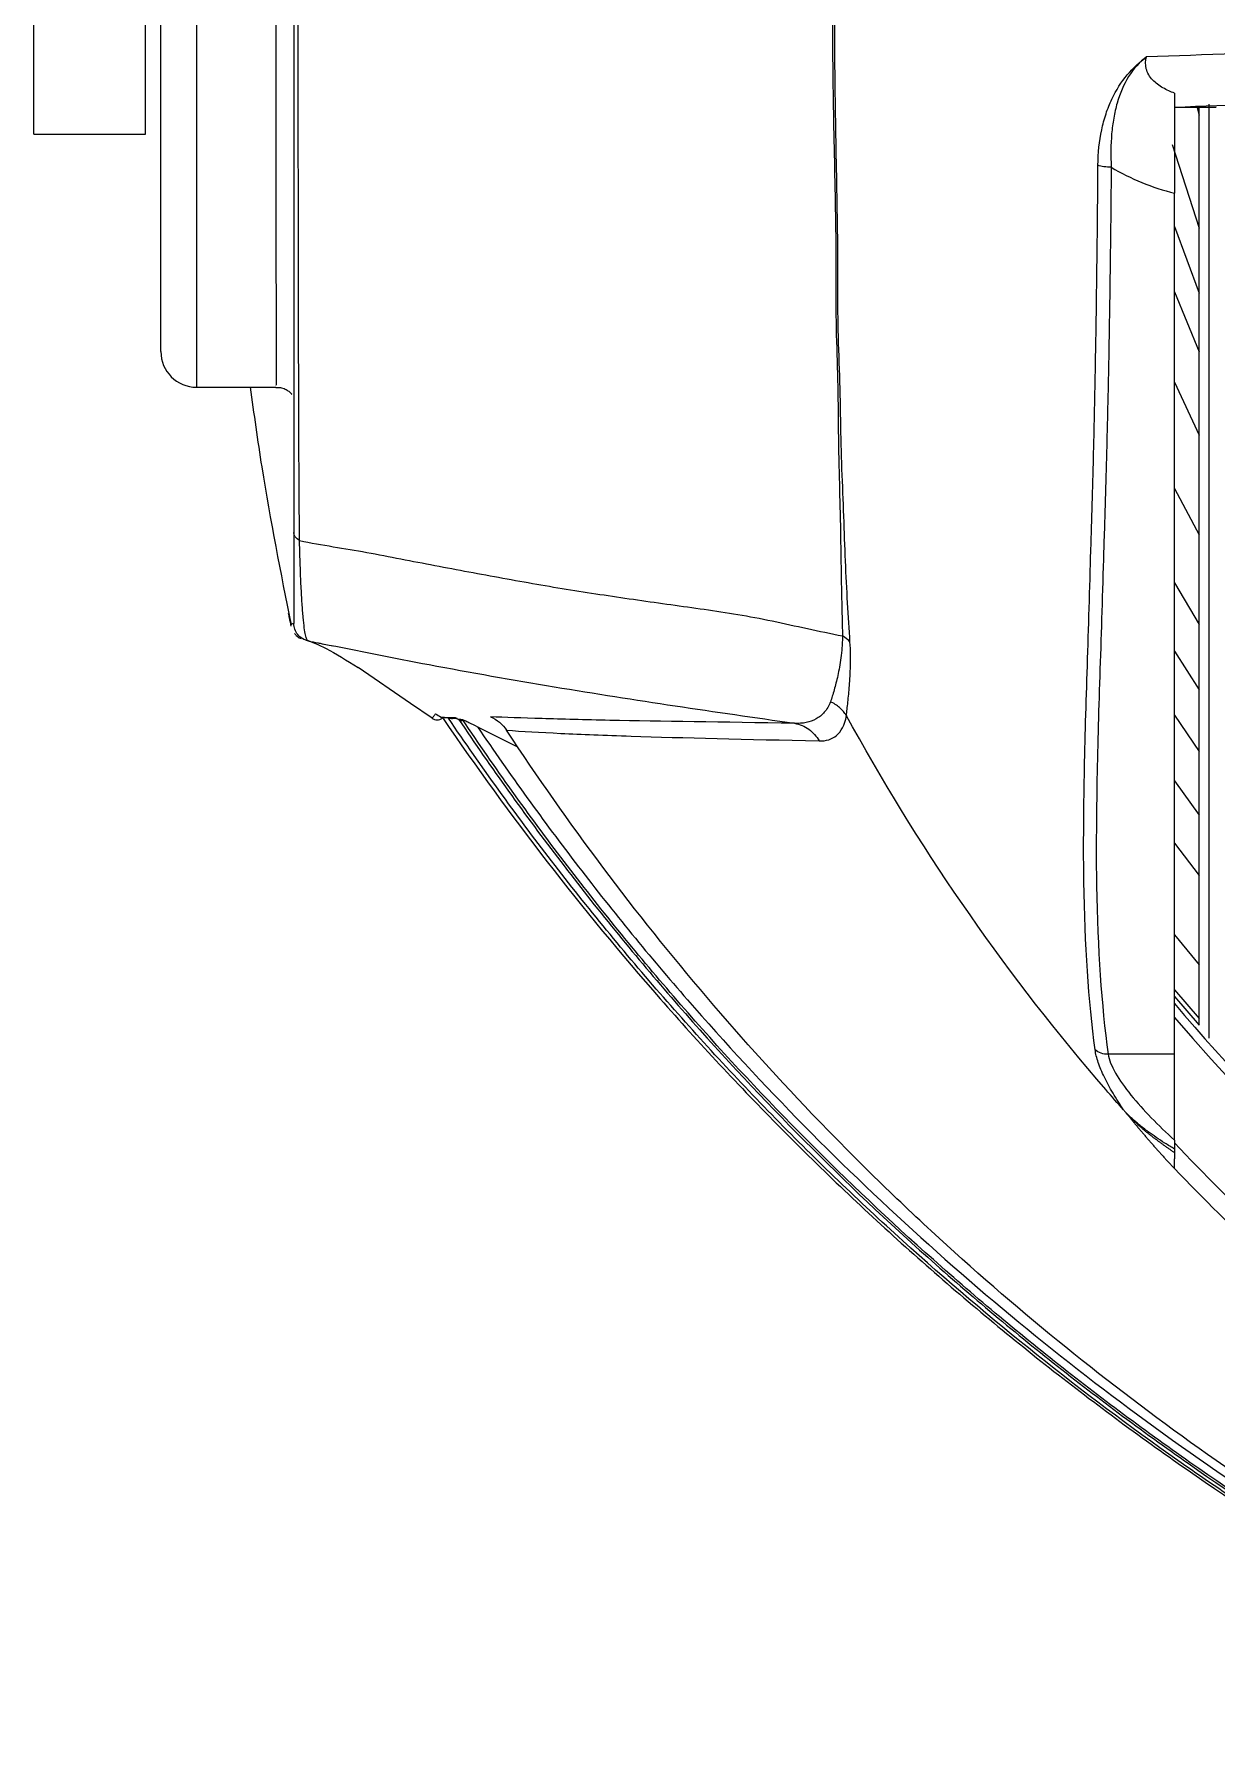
# Model space of a CAD drawing. Extents: x 9.3 to 87.2, y 1.1 to 68.8.
# Drawn here: x 76.296 to 78.281, y 23.654 to 26.507 of the extents above; entities that cross this region are included whole.
import ezdxf

# ---------------------------------------------------------------- set-up
doc = ezdxf.new("R2010")
doc.units = 0
doc.header["$MEASUREMENT"] = 0
doc.layers.add('OBJECT', color=7, linetype='CONTINUOUS')

msp = doc.modelspace()

# ---------------------------------------------------------------- linework, layer by layer
at = {"layer": 'OBJECT'}
for p, q in [((76.5689, 28.2638), (76.5689, 25.9138)), ((76.5089, 25.9738), (76.5089, 28.2038)), ((76.2959, 26.3388), (76.2959, 27.0888)), ((76.4829, 26.3388), (76.4829, 27.0888)), ((78.2806, 26.3838), (78.2109, 26.3838)), ((78.2487, 26.3838), (78.2523, 26.3708)), ((78.2523, 26.3708), (78.2523, 26.3838)), ((78.2523, 26.1807), (78.2523, 26.3708)), ((76.2959, 26.3388), (76.4829, 26.3388)), ((78.2069, 26.3212), (78.2523, 26.1807)), ((78.2109, 24.7938), (78.2109, 26.2396)), ((78.2109, 26.1838), (78.2524, 26.072)), ((78.2524, 26.072), (78.2523, 26.1807)), ((78.2109, 26.0743), (78.2525, 25.9733)), ((78.2525, 25.9733), (78.2524, 26.072)), ((78.2525, 25.8334), (78.2525, 25.9733)), ((76.5689, 25.9138), (76.702, 25.9138)), ((78.2109, 25.9224), (78.2525, 25.8334)), ((78.2524, 25.6662), (78.2525, 25.8334)), ((78.2109, 25.7439), (78.2524, 25.6662)), ((78.2523, 25.5155), (78.2524, 25.6662)), ((78.2109, 25.5852), (78.2523, 25.5155)), ((78.2523, 25.4056), (78.2523, 25.5155)), ((76.753, 25.4896), (76.7539, 25.4891)), ((76.7539, 25.4891), (76.7562, 25.4879)), ((76.7796, 25.4831), (76.7975, 25.4795)), ((78.2109, 25.4705), (78.2523, 25.4056)), ((78.2522, 25.302), (78.2523, 25.4056)), ((76.9698, 25.3654), (76.9699, 25.3655)), ((77.0064, 25.3574), (76.9987, 25.3575)), ((77.0406, 25.3437), (77.108, 25.3101)), ((77.6703, 25.3438), (77.6601, 25.3622)), ((78.2109, 25.3629), (78.2522, 25.302)), ((78.2523, 25.1953), (78.2522, 25.302)), ((78.2109, 25.2528), (78.2523, 25.1953)), ((78.2523, 25.0938), (78.2523, 25.1953)), ((78.2109, 25.1482), (78.2523, 25.0938)), ((78.2522, 24.9436), (78.2523, 25.0938)), ((78.2109, 24.994), (78.2522, 24.9436)), ((78.2521, 24.8535), (78.2522, 24.9436)), ((78.2109, 24.9018), (78.2521, 24.8535)), ((78.2109, 24.8906), (78.2521, 24.8426)), ((78.2521, 24.8426), (78.2521, 24.8535)), ((78.2109, 24.7938), (78.0994, 24.7938)), ((78.2109, 24.6493), (78.2109, 24.7938))]:
    msp.add_line(p, q, dxfattribs=at)
at = {"layer": 'OBJECT', "flags": 128}
for points in [[(76.9642, 25.358), (76.9279, 25.3829), (76.8403, 25.4433)], [(78.1255, 24.7001), (78.1262, 24.6992), (78.127, 24.6983)]]:
    msp.add_lwpolyline(points, dxfattribs=at)
at = {"layer": 'OBJECT'}
for centre, radius, start, end in [((76.5689, 25.9738), 0.06, 180, 270), ((76.9727, 25.3703), 0.015, 235.4802, 306.296), ((76.9989, 25.3725), 0.015, 241.2793, 269.0019), ((80.8209, 27.0888), 3.42, 220.2566, 247.994), ((80.8209, 27.0888), 3.435, 220.5512, 269.6664)]:
    msp.add_arc(centre, radius, start, end, dxfattribs=at)
for points, knots in [([(76.7022, 28.2599), (76.7023, 28.2605), (76.7025, 28.262), (76.7025, 28.2359), (76.7024, 28.1861), (76.7022, 28.1044), (76.7021, 27.9894), (76.7021, 27.8482), (76.7021, 27.6859), (76.7021, 27.5063), (76.7022, 27.3151), (76.7022, 27.1173), (76.7022, 26.9187), (76.7021, 26.7251), (76.7021, 26.5416), (76.7021, 26.3739), (76.7021, 26.2261), (76.7022, 26.1034), (76.7024, 26.0091), (76.7025, 25.9474), (76.7026, 25.9154), (76.7022, 25.9173), (76.702, 25.9179)], [0, 0, 0, 0, 0.029262, 0.072877, 0.116491, 0.170181, 0.22387, 0.277559, 0.331249, 0.384938, 0.438628, 0.492317, 0.546007, 0.599696, 0.653386, 0.707075, 0.760765, 0.814453, 0.868142, 0.919436, 0.970731, 1, 1, 1, 1]), ([(76.7322, 26.9998), (76.7322, 26.8796), (76.7322, 26.7609), (76.7322, 26.585), (76.7322, 26.5268), (76.7322, 26.44), (76.7322, 26.4112), (76.7322, 26.3538), (76.7322, 26.3251), (76.7322, 26.1833), (76.7321, 26.0743), (76.7321, 25.8653), (76.7321, 25.7652), (76.7321, 25.6698)], [0, 0, 0, 0, 0.25, 0.25, 0.375, 0.375, 0.4375, 0.4375, 0.5, 0.5, 0.75, 0.75, 1, 1, 1, 1]), ([(76.7417, 25.6563), (76.741, 25.7482), (76.7406, 25.8441), (76.74, 26.044), (76.7399, 26.1479), (76.7397, 26.3098), (76.7397, 26.3649), (76.7396, 26.4756), (76.7396, 26.5314), (76.7395, 26.7001), (76.7395, 26.8143), (76.7395, 26.9301)], [0, 0, 0, 0, 0.25, 0.25, 0.5, 0.5, 0.625, 0.625, 0.75, 0.75, 1, 1, 1, 1]), ([(77.6349, 26.8647), (77.6347, 26.8015), (77.6356, 26.7384), (77.6366, 26.6444), (77.6369, 26.6132), (77.6367, 26.5666), (77.6366, 26.5511), (77.6366, 26.5201), (77.6366, 26.5046), (77.6371, 26.4273), (77.6382, 26.3657), (77.6402, 26.2741), (77.6408, 26.2436), (77.6419, 26.1831), (77.6423, 26.153), (77.6424, 26.1081), (77.6423, 26.0934), (77.6421, 26.064), (77.6422, 26.0493), (77.6428, 26.0053), (77.6438, 25.9761), (77.6454, 25.9187), (77.646, 25.8906), (77.6463, 25.8493), (77.6464, 25.8357), (77.6468, 25.8086), (77.6471, 25.7951), (77.648, 25.755), (77.6488, 25.7286), (77.6497, 25.6902), (77.6499, 25.6776), (77.6503, 25.6529), (77.6504, 25.6408), (77.6514, 25.5812), (77.6526, 25.5367), (77.6534, 25.4962)], [0, 0, 0, 0, 0.125, 0.125, 0.1875, 0.1875, 0.21875, 0.21875, 0.25, 0.25, 0.375, 0.375, 0.4375, 0.4375, 0.5, 0.5, 0.53125, 0.53125, 0.5625, 0.5625, 0.625, 0.625, 0.6875, 0.6875, 0.71875, 0.71875, 0.75, 0.75, 0.8125, 0.8125, 0.84375, 0.84375, 0.875, 0.875, 1, 1, 1, 1]), ([(77.666, 25.4862), (77.6632, 25.528), (77.6605, 25.5736), (77.6574, 25.6463), (77.6567, 25.6713), (77.6547, 25.723), (77.6535, 25.7495), (77.6516, 25.8035), (77.6508, 25.831), (77.6501, 25.8865), (77.6493, 25.915), (77.6474, 25.973), (77.6464, 26.0024), (77.6456, 26.0467), (77.6455, 26.0614), (77.6456, 26.091), (77.6457, 26.1059), (77.6456, 26.1508), (77.6452, 26.181), (77.6442, 26.2417), (77.6436, 26.2723), (77.6418, 26.3642), (77.6408, 26.4259), (77.6405, 26.5034), (77.6405, 26.5189), (77.6406, 26.55), (77.6407, 26.5655), (77.641, 26.6123), (77.6408, 26.6436), (77.64, 26.7379), (77.6392, 26.8012), (77.6395, 26.8646)], [0, 0, 0, 0, 0.125, 0.125, 0.1875, 0.1875, 0.25, 0.25, 0.3125, 0.3125, 0.375, 0.375, 0.4375, 0.4375, 0.46875, 0.46875, 0.5, 0.5, 0.5625, 0.5625, 0.625, 0.625, 0.75, 0.75, 0.78125, 0.78125, 0.8125, 0.8125, 0.875, 0.875, 1, 1, 1, 1]), ([(79.5109, 26.5044), (79.4479, 26.5032), (79.3856, 26.5019), (79.2629, 26.4993), (79.2024, 26.4979), (79.0234, 26.4937), (78.9074, 26.4908), (78.7384, 26.4863), (78.6829, 26.4848), (78.5738, 26.4816), (78.5203, 26.4801), (78.3626, 26.4753), (78.2614, 26.472), (78.164, 26.4688)], [0, 0, 0, 0, 0.125, 0.125, 0.25, 0.25, 0.5, 0.5, 0.625, 0.625, 0.75, 0.75, 1, 1, 1, 1]), ([(78.0823, 26.2865), (78.0825, 26.3075), (78.0847, 26.3273), (78.0906, 26.3552), (78.093, 26.3642), (78.0987, 26.3816), (78.102, 26.3898), (78.1129, 26.413), (78.1216, 26.4265), (78.1414, 26.4501), (78.1525, 26.46), (78.164, 26.4688)], [0, 0, 0, 0, 0.25, 0.25, 0.375, 0.375, 0.5, 0.5, 0.75, 0.75, 1, 1, 1, 1]), ([(78.164, 26.4688), (78.1525, 26.46), (78.1421, 26.4488), (78.1255, 26.4222), (78.1192, 26.4073), (78.1122, 26.383), (78.1103, 26.3745), (78.1072, 26.3571), (78.1061, 26.3483), (78.1038, 26.3213), (78.1036, 26.3027), (78.1046, 26.2834)], [0, 0, 0, 0, 0.25, 0.25, 0.5, 0.5, 0.625, 0.625, 0.75, 0.75, 1, 1, 1, 1]), ([(78.2109, 26.4076), (78.2043, 26.4101), (78.1978, 26.413), (78.1853, 26.4201), (78.1793, 26.4245), (78.1691, 26.4352), (78.1652, 26.4417), (78.1617, 26.4556), (78.1622, 26.4624), (78.164, 26.4688)], [0, 0, 0, 0, 0.25, 0.25, 0.5, 0.5, 0.75, 0.75, 1, 1, 1, 1]), ([(78.2109, 26.3842), (78.305, 26.3879), (78.4028, 26.3916), (78.5549, 26.3968), (78.6066, 26.3985), (78.7117, 26.4019), (78.7653, 26.4036), (79.0372, 26.4116), (79.2674, 26.4175), (79.5109, 26.4227)], [0, 0, 0, 0, 0.25, 0.25, 0.375, 0.375, 0.5, 0.5, 1, 1, 1, 1]), ([(78.2109, 26.4076), (78.2109, 26.3985), (78.2109, 26.3882), (78.2109, 26.3706), (78.2109, 26.3644), (78.2109, 26.3514), (78.2109, 26.3446), (78.2109, 26.3235), (78.2109, 26.3082), (78.2109, 26.2752), (78.2109, 26.2578), (78.2109, 26.2396)], [0, 0, 0, 0, 0.25, 0.25, 0.375, 0.375, 0.5, 0.5, 0.75, 0.75, 1, 1, 1, 1]), ([(78.2691, 24.8209), (78.2691, 24.8594), (78.2691, 24.9493), (78.2691, 25.104), (78.2691, 25.2901), (78.2691, 25.5118), (78.2691, 25.7514), (78.2691, 25.9982), (78.2691, 26.205), (78.2691, 26.3408), (78.2691, 26.3891)], [0, 0, 0, 0, 0.085907, 0.200305, 0.328503, 0.474914, 0.637864, 0.77569, 0.920215, 1, 1, 1, 1]), ([(78.0776, 24.8011), (78.0667, 24.8833), (78.0603, 24.9774), (78.0579, 25.1362), (78.0584, 25.1921), (78.0599, 25.2805), (78.0605, 25.3106), (78.0621, 25.3717), (78.0632, 25.4028), (78.0662, 25.4975), (78.0681, 25.5627), (78.0711, 25.6636), (78.0722, 25.6978), (78.0742, 25.7671), (78.076, 25.8374), (78.0774, 25.9098), (78.0788, 25.9833), (78.0794, 26.0205), (78.081, 26.1329), (78.0818, 26.2091), (78.0823, 26.2865)], [0, 0, 0, 0, 0.25, 0.25, 0.375, 0.375, 0.4375, 0.4375, 0.5, 0.5, 0.625, 0.625, 0.6875, 0.6875, 0.75, 0.8125, 0.8125, 0.875, 0.875, 1, 1, 1, 1]), ([(78.1046, 26.2834), (78.1039, 26.2056), (78.103, 26.1291), (78.1013, 26.0163), (78.1007, 25.979), (78.0992, 25.9053), (78.0976, 25.8326), (78.0957, 25.7621), (78.0936, 25.6925), (78.0925, 25.6583), (78.0894, 25.5572), (78.0875, 25.4918), (78.0843, 25.3968), (78.0833, 25.3657), (78.0816, 25.3044), (78.081, 25.2743), (78.0796, 25.1858), (78.0791, 25.1298), (78.0817, 24.9708), (78.0882, 24.8764), (78.0994, 24.7938)], [0, 0, 0, 0, 0.125, 0.125, 0.1875, 0.1875, 0.25, 0.3125, 0.3125, 0.375, 0.375, 0.5, 0.5, 0.5625, 0.5625, 0.625, 0.625, 0.75, 0.75, 1, 1, 1, 1]), ([(78.1046, 26.2834), (78.1005, 26.2834), (78.0963, 26.2837), (78.0885, 26.2848), (78.085, 26.2856), (78.0823, 26.2865)], [0, 0, 0, 0, 0.5, 0.5, 1, 1, 1, 1]), ([(76.6588, 25.9138), (76.6651, 25.8689), (76.6841, 25.7326), (76.7101, 25.6023), (76.7276, 25.5148)], [0, 0, 0, 0, 0.3287, 1, 1, 1, 1]), ([(76.7021, 25.9134), (76.7046, 25.9136), (76.71, 25.914), (76.7175, 25.9113), (76.7236, 25.9074), (76.7272, 25.9039), (76.7285, 25.9019), (76.7287, 25.9015)], [0, 0, 0, 0, 0.246176, 0.524103, 0.757449, 0.954079, 1, 1, 1, 1]), ([(76.7321, 25.6698), (76.7321, 25.656), (76.7321, 25.6431), (76.7321, 25.6197), (76.7322, 25.609), (76.7322, 25.5894), (76.7322, 25.5805), (76.7322, 25.5647), (76.7322, 25.5578), (76.7322, 25.5456), (76.7322, 25.5404), (76.7322, 25.5317), (76.7322, 25.5282), (76.7322, 25.5199), (76.7322, 25.5173), (76.7322, 25.5173)], [0, 0, 0, 0, 0.125, 0.125, 0.25, 0.25, 0.375, 0.375, 0.5, 0.5, 0.625, 0.625, 0.75, 0.75, 1, 1, 1, 1]), ([(76.7417, 25.6563), (76.7797, 25.6488), (76.817, 25.6432), (76.8737, 25.6331), (76.8928, 25.6293), (76.9309, 25.6219), (76.9499, 25.6183), (77.007, 25.6074), (77.0451, 25.6003), (77.1021, 25.5899), (77.1211, 25.5865), (77.159, 25.5799), (77.2156, 25.5705), (77.2906, 25.5593), (77.3466, 25.5514), (77.3839, 25.5461), (77.4026, 25.5436), (77.4399, 25.5383), (77.4587, 25.5355), (77.4967, 25.5292), (77.516, 25.5254), (77.5551, 25.5172), (77.5748, 25.5128), (77.6141, 25.5044), (77.6338, 25.5003), (77.6534, 25.4962)], [0, 0, 0, 0, 0.125, 0.125, 0.1875, 0.1875, 0.25, 0.25, 0.375, 0.375, 0.4375, 0.4375, 0.5, 0.625, 0.6875, 0.6875, 0.75, 0.75, 0.8125, 0.8125, 0.875, 0.875, 0.9375, 0.9375, 1, 1, 1, 1]), ([(76.7562, 25.4879), (76.756, 25.488), (76.7558, 25.488), (76.7555, 25.4883), (76.7549, 25.4888), (76.7544, 25.4897), (76.7533, 25.4922), (76.7526, 25.4946), (76.7512, 25.501), (76.7505, 25.505), (76.7491, 25.5149), (76.7485, 25.5208), (76.7472, 25.5343), (76.7466, 25.542), (76.7455, 25.5595), (76.7449, 25.5692), (76.7439, 25.5906), (76.7434, 25.6022), (76.7427, 25.6213), (76.7425, 25.6279), (76.7422, 25.6382), (76.7421, 25.6418), (76.7419, 25.6489), (76.7418, 25.6526), (76.7417, 25.6563)], [0, 0, 0, 0, 0.03125, 0.03125, 0.0625, 0.125, 0.125, 0.25, 0.25, 0.375, 0.375, 0.5, 0.5, 0.625, 0.625, 0.75, 0.75, 0.875, 0.875, 0.9375, 0.9375, 0.96875, 0.96875, 1, 1, 1, 1]), ([(76.7277, 25.5128), (76.7276, 25.5129), (76.7276, 25.5133), (76.7272, 25.5153), (76.7268, 25.517), (76.726, 25.5213), (76.7255, 25.5238), (76.7245, 25.5288), (76.724, 25.5313), (76.7234, 25.534)], [0, 0, 0, 0, 0.25, 0.25, 0.5, 0.5, 0.75, 0.75, 1, 1, 1, 1]), ([(76.7322, 25.5173), (76.7305, 25.5166), (76.7289, 25.5159), (76.7268, 25.5151), (76.727, 25.5149), (76.7272, 25.5147)], [0, 0, 0, 0, 0.823026, 0.827435, 1, 1, 1, 1]), ([(76.7562, 25.4879), (76.7495, 25.4893), (76.7433, 25.493), (76.7346, 25.5037), (76.7322, 25.5105), (76.7322, 25.5173)], [0, 0, 0, 0, 0.5, 0.5, 1, 1, 1, 1]), ([(76.7334, 25.5005), (76.7339, 25.4998), (76.7352, 25.498), (76.7392, 25.4939), (76.7434, 25.4923), (76.7446, 25.4919)], [0, 0, 0, 0, 0.337526, 0.818175, 1, 1, 1, 1]), ([(76.752, 25.4898), (76.7627, 25.4858), (76.7859, 25.477), (76.8211, 25.455), (76.8401, 25.4431)], [0, 0, 0, 0, 0.459593, 1, 1, 1, 1]), ([(76.7557, 25.488), (76.7615, 25.4868), (76.7695, 25.4852), (76.7775, 25.4836), (76.7796, 25.4831)], [0, 0, 0, 0, 0.727601, 1, 1, 1, 1]), ([(76.7804, 25.4832), (76.8397, 25.4713), (76.9661, 25.446), (77.2376, 25.398), (77.4396, 25.3688), (77.573, 25.3495)], [0, 0, 0, 0, 0.22996, 0.491076, 1, 1, 1, 1]), ([(77.6534, 25.4962), (77.6534, 25.4945), (77.6534, 25.4928), (77.6533, 25.4894), (77.6532, 25.4878), (77.653, 25.4829), (77.6528, 25.4797), (77.6521, 25.4706), (77.6515, 25.4648), (77.6493, 25.4485), (77.6475, 25.4388), (77.6435, 25.4209), (77.6415, 25.4128), (77.6373, 25.3981), (77.6353, 25.3916), (77.6333, 25.3856)], [0, 0, 0, 0, 0.03125, 0.03125, 0.0625, 0.0625, 0.125, 0.125, 0.25, 0.25, 0.5, 0.5, 0.75, 0.75, 1, 1, 1, 1]), ([(77.6601, 25.3622), (77.6608, 25.3691), (77.6616, 25.3768), (77.6634, 25.3935), (77.6642, 25.4027), (77.6658, 25.4228), (77.6664, 25.4338), (77.667, 25.458), (77.667, 25.4712), (77.666, 25.4862)], [0, 0, 0, 0, 0.25, 0.25, 0.5, 0.5, 0.75, 0.75, 1, 1, 1, 1]), ([(77.6333, 25.3856), (77.6305, 25.3785), (77.6269, 25.3727), (77.6187, 25.3633), (77.6141, 25.3596), (77.5989, 25.351), (77.5868, 25.3488), (77.573, 25.3495)], [0, 0, 0, 0, 0.25, 0.25, 0.5, 0.5, 1, 1, 1, 1]), ([(77.6601, 25.3623), (77.6569, 25.3674), (77.6531, 25.3719), (77.644, 25.3799), (77.6388, 25.3831), (77.6333, 25.3856)], [0, 0, 0, 0, 0.5, 0.5, 1, 1, 1, 1]), ([(76.9642, 25.358), (76.9643, 25.3581), (76.9644, 25.3582), (76.9645, 25.3583), (76.9647, 25.3587), (76.965, 25.3591), (76.9653, 25.3594), (76.9665, 25.361), (76.9676, 25.3625), (76.9687, 25.3639), (76.9691, 25.3644), (76.9694, 25.3649), (76.9698, 25.3654)], [0, 0, 0, 0, 0.000762, 0.000762, 0.000762, 0.00381, 0.00381, 0.00381, 0.016002, 0.016002, 0.016002, 0.0204644, 0.0204644, 0.0204644, 0.0204644]), ([(76.9916, 25.3583), (76.9914, 25.3583), (76.9913, 25.3583), (76.9911, 25.3583), (76.9905, 25.3584), (76.9899, 25.3584), (76.9893, 25.3584), (76.9884, 25.3584), (76.9876, 25.3585), (76.9868, 25.3585), (76.9866, 25.3585), (76.9864, 25.3585), (76.9862, 25.3585), (76.9853, 25.3585), (76.9844, 25.3585), (76.9837, 25.3585), (76.9829, 25.3585), (76.9823, 25.3585), (76.9816, 25.3584)], [0, 0, 0, 0, 0.00036996, 0.00036996, 0.00036996, 0.0018498, 0.0018498, 0.0018498, 0.00403348, 0.00403348, 0.00403348, 0.00469654, 0.00469654, 0.00469654, 0.00734878, 0.00734878, 0.00734878, 0.01004433, 0.01004433, 0.01004433, 0.01004433]), ([(76.9827, 25.3578), (77.0946, 25.1934), (77.2161, 25.0365), (77.4126, 24.8123), (77.4804, 24.7397), (77.62, 24.5987), (77.692, 24.5303), (77.8031, 24.431), (77.8407, 24.3984), (77.9167, 24.3346), (77.9551, 24.3033), (78.0716, 24.2113), (78.151, 24.1525), (78.3941, 23.9833), (78.563, 23.8803), (78.7388, 23.7874)], [0, 0, 0, 0, 0.25, 0.25, 0.375, 0.375, 0.5, 0.5, 0.5625, 0.5625, 0.625, 0.625, 0.75, 0.75, 1, 1, 1, 1]), ([(78.7369, 23.7926), (78.6933, 23.8156), (78.65, 23.8394), (78.5642, 23.8882), (78.5217, 23.9133), (78.3954, 23.9904), (78.3126, 24.0444), (78.0697, 24.2139), (77.9152, 24.3363), (77.7315, 24.5012), (77.6952, 24.5347), (77.6238, 24.6029), (77.5886, 24.6374), (77.4848, 24.7427), (77.4177, 24.815), (77.288, 24.9636), (77.2253, 25.04), (77.1048, 25.1965), (77.047, 25.2765), (76.9916, 25.3583)], [0, 0, 0, 0, 0.0625, 0.0625, 0.125, 0.125, 0.25, 0.25, 0.5, 0.5, 0.5625, 0.5625, 0.625, 0.625, 0.75, 0.75, 0.875, 0.875, 1, 1, 1, 1]), ([(76.9963, 25.3575), (76.995, 25.3575), (76.9939, 25.3577), (76.9922, 25.3581), (76.9916, 25.3583), (76.9916, 25.3583)], [0, 0, 0, 0, 0.5, 0.5, 1, 1, 1, 1]), ([(76.9987, 25.3575), (76.9987, 25.3575), (76.9987, 25.3575), (76.9987, 25.3575), (76.9978, 25.3575), (76.9971, 25.3575), (76.9963, 25.3575)], [0, 0, 0, 0, 0.000016803, 0.000016803, 0.000016803, 0.001987127, 0.001987127, 0.001987127, 0.001987127]), ([(77.0029, 25.359), (77.003, 25.359), (77.0047, 25.3582), (77.009, 25.356), (77.0116, 25.3547), (77.0144, 25.3534)], [0, 0, 0, 0, 0.5, 0.5, 1, 1, 1, 1]), ([(77.0089, 25.3564), (77.0635, 25.2749), (77.1207, 25.1951), (77.2398, 25.0392), (77.3016, 24.9634), (77.4935, 24.7419), (77.6303, 24.6024), (77.8123, 24.4383), (77.8493, 24.406), (77.9241, 24.3427), (77.9619, 24.3116), (78.0767, 24.2203), (78.1551, 24.1618), (78.3955, 23.9936), (78.5634, 23.891), (78.7367, 23.7991)], [0, 0, 0, 0, 0.125, 0.125, 0.25, 0.25, 0.5, 0.5, 0.5625, 0.5625, 0.625, 0.625, 0.75, 0.75, 1, 1, 1, 1]), ([(77.0155, 25.356), (77.0156, 25.356), (77.0173, 25.3552), (77.0212, 25.3533), (77.0235, 25.3522), (77.0305, 25.3488), (77.0356, 25.3463), (77.0406, 25.3437)], [0, 0, 0, 0, 0.25, 0.25, 0.5, 0.5, 1, 1, 1, 1]), ([(78.7371, 23.8024), (78.5642, 23.8939), (78.3971, 23.9962), (78.1567, 24.1644), (78.0785, 24.2229), (77.9258, 24.3445), (77.8512, 24.4078), (77.6335, 24.6043), (77.4974, 24.7434), (77.3065, 24.9642), (77.2451, 25.0398), (77.1268, 25.195), (77.0698, 25.2747), (77.0155, 25.356)], [0, 0, 0, 0, 0.25, 0.25, 0.375, 0.375, 0.5, 0.5, 0.75, 0.75, 0.875, 0.875, 1, 1, 1, 1]), ([(77.0406, 25.3437), (77.0948, 25.2636), (77.1514, 25.1851), (77.2689, 25.0322), (77.3299, 24.9577), (77.5194, 24.7402), (77.6544, 24.6031), (77.9421, 24.3448), (78.0935, 24.2248), (78.3314, 24.059), (78.4124, 24.0062), (78.5776, 23.9057), (78.6618, 23.858), (78.7472, 23.8128)], [0, 0, 0, 0, 0.125, 0.125, 0.25, 0.25, 0.5, 0.5, 0.75, 0.75, 0.875, 0.875, 1, 1, 1, 1]), ([(77.573, 25.3495), (77.4513, 25.3514), (77.3481, 25.3527), (77.2205, 25.3553), (77.1825, 25.3563), (77.1156, 25.3583), (77.0866, 25.3594), (77.0623, 25.3604)], [0, 0, 0, 0, 0.5, 0.5, 0.75, 0.75, 1, 1, 1, 1]), ([(78.7302, 23.8347), (78.6475, 23.8792), (78.5663, 23.9263), (78.4069, 24.0253), (78.3286, 24.0774), (78.0994, 24.2404), (77.9539, 24.3581), (77.7809, 24.5167), (77.7467, 24.549), (77.6796, 24.6144), (77.6467, 24.6476), (77.5493, 24.7486), (77.4866, 24.8178), (77.3656, 24.96), (77.3073, 25.0329), (77.1951, 25.1826), (77.1411, 25.2593), (77.0895, 25.3378)], [0, 0, 0, 0, 0.125, 0.125, 0.25, 0.25, 0.5, 0.5, 0.5625, 0.5625, 0.625, 0.625, 0.75, 0.75, 0.875, 0.875, 1, 1, 1, 1]), ([(77.0895, 25.3378), (77.1152, 25.3361), (77.1456, 25.3343), (77.2152, 25.3309), (77.2546, 25.3294), (77.3858, 25.3251), (77.491, 25.3228), (77.6143, 25.3199)], [0, 0, 0, 0, 0.25, 0.25, 0.5, 0.5, 1, 1, 1, 1]), ([(77.573, 25.3495), (77.5816, 25.348), (77.5898, 25.3446), (77.604, 25.3343), (77.61, 25.3276), (77.6143, 25.3199)], [0, 0, 0, 0, 0.5, 0.5, 1, 1, 1, 1]), ([(77.6143, 25.3199), (77.6258, 25.3196), (77.6356, 25.3225), (77.6512, 25.3358), (77.6572, 25.3461), (77.6601, 25.3623)], [0, 0, 0, 0, 0.5, 0.5, 1, 1, 1, 1]), ([(78.1255, 24.7001), (78.1191, 24.7096), (78.1131, 24.7191), (78.1022, 24.7376), (78.0974, 24.7465), (78.089, 24.7638), (78.0855, 24.7721), (78.0802, 24.7875), (78.0784, 24.7946), (78.0776, 24.8011)], [0, 0, 0, 0, 0.25, 0.25, 0.5, 0.5, 0.75, 0.75, 1, 1, 1, 1]), ([(78.0994, 24.7938), (78.0954, 24.7936), (78.0913, 24.7942), (78.0837, 24.7967), (78.0803, 24.7987), (78.0776, 24.8011)], [0, 0, 0, 0, 0.5, 0.5, 1, 1, 1, 1]), ([(78.0994, 24.7938), (78.1008, 24.7846), (78.1052, 24.7739), (78.1186, 24.7503), (78.1274, 24.7378), (78.1481, 24.7123), (78.1596, 24.6996), (78.1843, 24.6744), (78.1974, 24.6618), (78.2109, 24.6493)], [0, 0, 0, 0, 0.25, 0.25, 0.5, 0.5, 0.75, 0.75, 1, 1, 1, 1]), ([(78.2109, 24.6345), (78.2055, 24.6378), (78.195, 24.6442), (78.1803, 24.6538), (78.1657, 24.664), (78.1517, 24.6749), (78.1383, 24.6865), (78.1306, 24.6946), (78.127, 24.6983)], [0, 0, 0, 0, 0.179941, 0.346709, 0.4995, 0.68442, 0.851154, 1, 1, 1, 1]), ([(78.127, 24.6983), (78.1274, 24.6979), (78.1282, 24.6969), (78.1293, 24.6955), (78.1305, 24.6941), (78.1316, 24.6926), (78.1328, 24.6912), (78.134, 24.6898), (78.1351, 24.6884), (78.1363, 24.6869), (78.1374, 24.6855), (78.1386, 24.6841), (78.1398, 24.6827), (78.1409, 24.6812), (78.1421, 24.6798), (78.1433, 24.6784), (78.1445, 24.677), (78.1465, 24.6745), (78.1495, 24.6709), (78.1534, 24.6663), (78.1573, 24.6616), (78.1613, 24.657), (78.1652, 24.6523), (78.1692, 24.6477), (78.1733, 24.6431), (78.1773, 24.6384), (78.1814, 24.6338), (78.1855, 24.6292), (78.1897, 24.6246), (78.1939, 24.62), (78.1981, 24.6154), (78.2023, 24.6109), (78.2066, 24.6063), (78.2094, 24.6033), (78.2109, 24.6018)], [0, 0, 0, 0, 0.014682, 0.029363, 0.044045, 0.058727, 0.073408, 0.08809, 0.102772, 0.117454, 0.132135, 0.146817, 0.161499, 0.17618, 0.190862, 0.205544, 0.220225, 0.234907, 0.282725, 0.330544, 0.378362, 0.42618, 0.473999, 0.521817, 0.569635, 0.617454, 0.665272, 0.71309, 0.760908, 0.808727, 0.856545, 0.904363, 0.952182, 1, 1, 1, 1]), ([(78.2109, 24.6283), (78.2095, 24.6293), (78.2066, 24.6313), (78.2023, 24.6343), (78.198, 24.6374), (78.1937, 24.6404), (78.1895, 24.6435), (78.1852, 24.6466), (78.181, 24.6497), (78.1768, 24.6528), (78.1726, 24.656), (78.1685, 24.6593), (78.1644, 24.6625), (78.1604, 24.6659), (78.1564, 24.6693), (78.1525, 24.6727), (78.1487, 24.6763), (78.1458, 24.679), (78.1437, 24.681), (78.1426, 24.6821), (78.1415, 24.6832), (78.1403, 24.6844), (78.1392, 24.6855), (78.1381, 24.6867), (78.137, 24.6878), (78.1358, 24.689), (78.1347, 24.6901), (78.1336, 24.6913), (78.1325, 24.6925), (78.1314, 24.6937), (78.1303, 24.6948), (78.1292, 24.696), (78.1281, 24.6972), (78.1274, 24.698), (78.127, 24.6983)], [0, 0, 0, 0, 0.047818, 0.095637, 0.143455, 0.191273, 0.239092, 0.28691, 0.334728, 0.382546, 0.430365, 0.478183, 0.526001, 0.57382, 0.621638, 0.669456, 0.717275, 0.765093, 0.779775, 0.794456, 0.809138, 0.82382, 0.838501, 0.853183, 0.867865, 0.882546, 0.897228, 0.91191, 0.926592, 0.941273, 0.955955, 0.970637, 0.985318, 1, 1, 1, 1]), ([(78.2109, 24.6493), (78.2109, 24.6473), (78.2109, 24.6423), (78.2109, 24.6375), (78.2109, 24.6345)], [0, 0, 0, 0, 0.3941951, 1, 1, 1, 1]), ([(78.8736, 24.0912), (78.8129, 24.1305), (78.7535, 24.1716), (78.6372, 24.2575), (78.5804, 24.3021), (78.4146, 24.4407), (78.3098, 24.5396), (78.2109, 24.645)], [0, 0, 0, 0, 0.25, 0.25, 0.5, 0.5, 1, 1, 1, 1]), ([(78.2109, 24.6283), (78.2109, 24.6251), (78.2109, 24.6219), (78.2109, 24.6187), (78.2109, 24.6184), (78.2109, 24.6182)], [0.3137582, 0.3137582, 0.3137582, 0.3137582, 0.5, 0.5, 0.5156324, 0.5156324, 0.5156324, 0.5156324]), ([(78.2109, 24.6018), (78.2109, 24.6024), (78.2109, 24.6049), (78.2109, 24.6089), (78.2109, 24.611)], [0, 0, 0, 0, 0.2121658, 0.4015985, 0.4015985, 0.4015985, 0.4015985]), ([(78.2109, 24.6018), (78.3079, 24.5002), (78.4103, 24.4048), (78.5721, 24.2707), (78.6274, 24.2275), (78.7406, 24.1443), (78.7984, 24.1044), (78.8573, 24.0661)], [0, 0, 0, 0, 0.5, 0.5, 0.75, 0.75, 1, 1, 1, 1])]:
    msp.add_open_spline(points, degree=3, knots=knots, dxfattribs=at)
for points in [[(78.1046, 26.2834), (78.1376, 26.2634), (78.1733, 26.2494), (78.2109, 26.2396)], [(76.7417, 25.6563), (76.7357, 25.6597), (76.7321, 25.6647), (76.7321, 25.6698)], [(77.666, 25.4862), (77.6625, 25.49), (77.6583, 25.4934), (77.6534, 25.4962)], [(76.9699, 25.3655), (76.973, 25.3636), (76.9761, 25.3617), (76.9793, 25.3598)], [(76.9793, 25.3598), (76.983, 25.3596), (76.9869, 25.3595), (76.9917, 25.3593)], [(76.9917, 25.3593), (76.995, 25.3592), (76.9986, 25.3591), (77.0029, 25.359)], [(77.0089, 25.3564), (77.011, 25.3563), (77.0132, 25.3561), (77.0155, 25.356)], [(77.0623, 25.3604), (77.0734, 25.3557), (77.0829, 25.3479), (77.0895, 25.3378)], [(77.6601, 25.3623), (77.6601, 25.3623), (77.6601, 25.3622), (77.6601, 25.3622)], [(78.0954, 24.7345), (77.9337, 24.9217), (77.7911, 25.1258), (77.6703, 25.3438)], [(78.1255, 24.7001), (78.1154, 24.7115), (78.1053, 24.7229), (78.0954, 24.7345)], [(78.2109, 24.6345), (78.2109, 24.6324), (78.2109, 24.6303), (78.2109, 24.6283)], [(78.2109, 24.611), (78.2109, 24.6132), (78.2109, 24.6156), (78.2109, 24.6182)]]:
    msp.add_open_spline(points, degree=3, dxfattribs=at)

doc.saveas('drawing.dxf')
